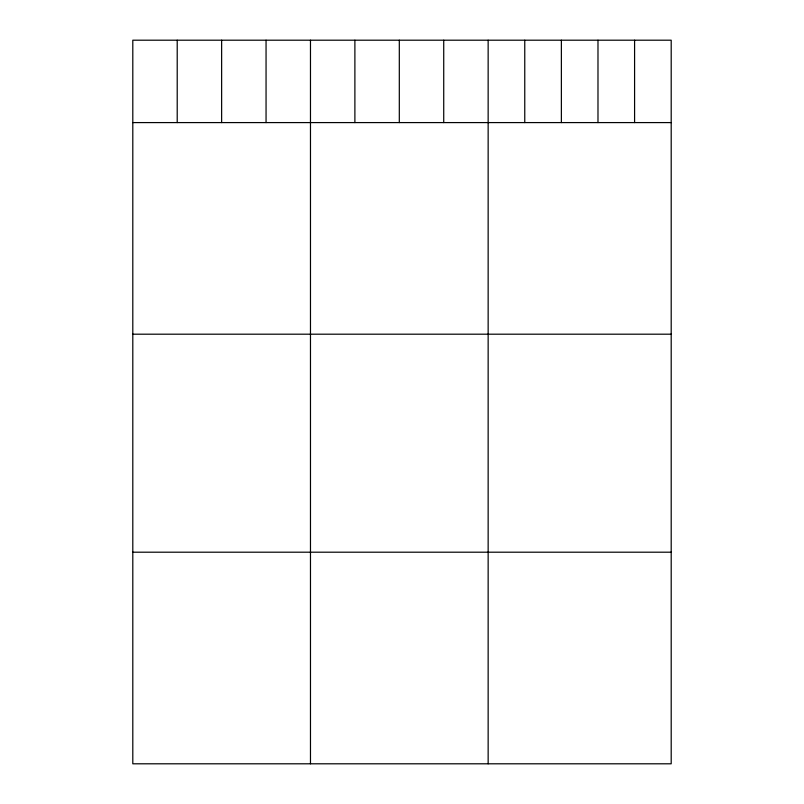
<?xml version="1.0" encoding="UTF-8"?>
<svg xmlns="http://www.w3.org/2000/svg" width="804" height="804" viewBox="0 0 804 804"><rect width="100%" height="100%" fill="white"/><g stroke="black" fill="none" stroke-linecap="round" stroke-linejoin="round"><path stroke-width="1.21" d="M671.199 122.59L671.199 763.8L132.801 763.8L132.801 40.2L671.199 40.2L671.199 122.59L132.801 122.59M132.801 334.193L671.199 334.193M132.801 552.197L671.199 552.197M634.587 40.2L634.587 122.59M597.985 40.2L597.985 122.59M561.373 40.2L561.373 122.59M524.761 40.2L524.761 122.59M488.149 40.2L488.149 763.8M443.728 40.2L443.728 122.59M399.307 40.2L399.307 122.59M354.886 40.2L354.886 122.59M310.475 40.2L310.475 763.8M266.054 40.2L266.054 122.59M221.633 40.2L221.633 122.59M177.212 40.2L177.212 122.59"/></g></svg>
